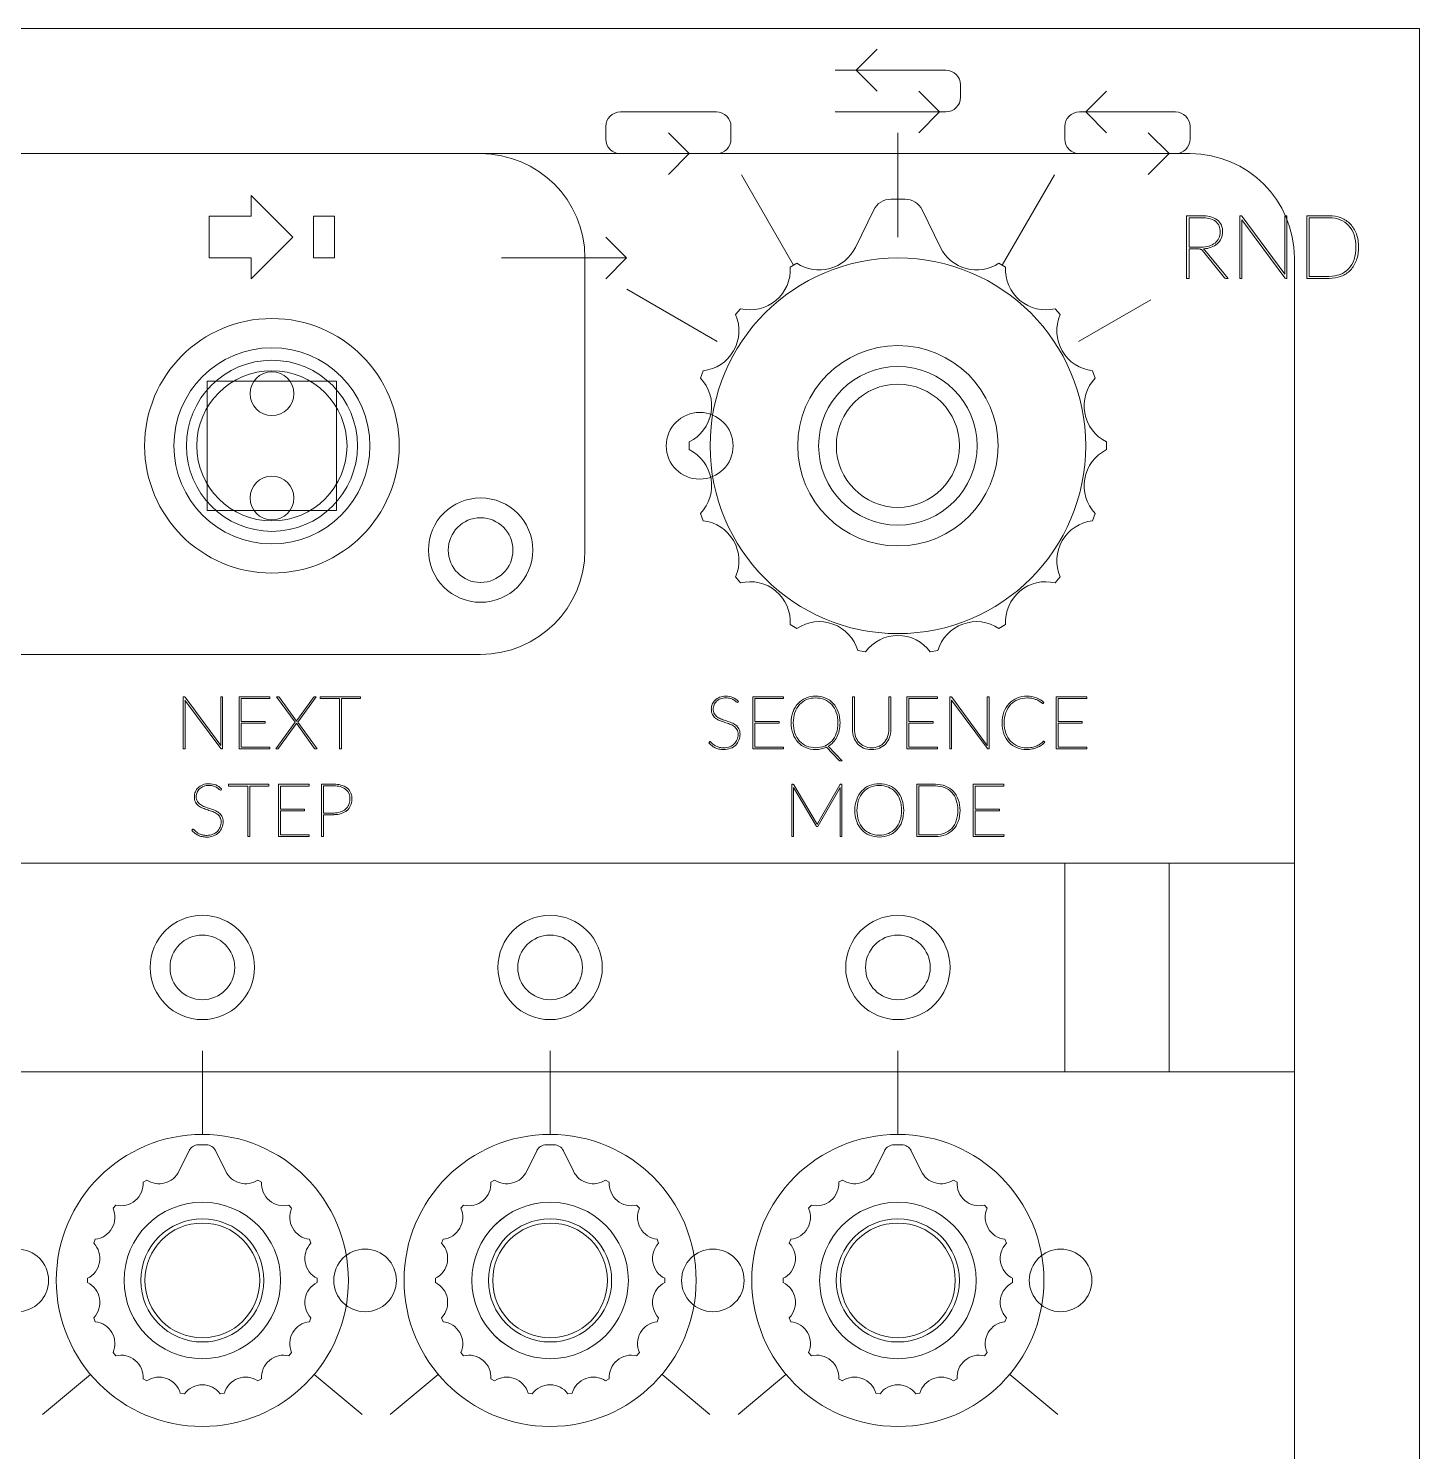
# Model space of a CAD drawing. Header units: millimetres. Extents: x 0 to 300, y 0 to 120.
# Drawn here: x 233.3 to 300, y 51.8 to 120 of the extents above; entities that cross this region are included whole.
import ezdxf

# ---------------------------------------------------------------- set-up
doc = ezdxf.new("R2010")
doc.units = ezdxf.units.MM
for name, color, linetype, lineweight, true_color in [('all_sq16', 7, 'Continuous', 0, 0x000000), ('ext', 1, 'Continuous', 0, 0xff0000), ('int', 3, 'Continuous', 0, 0x00ff00), ('pockett -8mm', 5, 'Continuous', 0, 0x0000ff), ('pockett_butt_switch -3mm', 211, 'Continuous', 5, 0xffaaff), ('pockett_ecrous -3mm', 2, 'Continuous', 0, 0xffff00), ('pockett_LEDs -3mm', 214, 'Continuous', 0, 0x800080), ('pockett_switchs -0.5', 2, 'Continuous', 0, 0xffff00), ('txt', 51, 'Continuous', 0, 0xffffb5)]:
    doc.layers.add(name, color=color, linetype=linetype, lineweight=lineweight, true_color=true_color)

# ---------------------------------------------------------------- blocks, each defined once
blk = doc.blocks.new('façade')
at = {"layer": 'ext'}
for p, q in [((0, 120), (300, 120)), ((300, 120), (300, 0))]:
    blk.add_line(p, q, dxfattribs=at)
at = {"layer": 'int'}
for centre, radius in [((275, 100), 4.8), ((245, 100), 4.1), ((241.666, 75), 1.55), ((258.332, 75), 1.55), ((274.999, 75), 1.55), ((241.666, 60), 3.75), ((258.332, 60), 3.75), ((274.999, 60), 3.75)]:
    blk.add_circle(centre, radius, dxfattribs=at)
at = {"layer": 'txt'}
for p, q in [((273, 118), (274, 119)), ((277.3, 118), (272, 118)), ((274, 117), (273, 118)), ((277, 116), (276, 117)), ((278, 117.3), (278, 116.7)), ((284, 116), (285, 117)), ((266.3, 116), (261.7, 116)), ((272, 116), (277.3, 116)), ((277, 116), (276, 115)), ((288.3, 116), (283.7, 116)), ((284, 116), (285, 115)), ((261, 115.3), (261, 114.7)), ((267, 114.7), (267, 115.3)), ((283, 115.3), (283, 114.7)), ((289, 114.7), (289, 115.3)), ((265, 114), (264, 115)), ((275, 110), (275, 115)), ((288, 114), (287, 115)), ((261.7, 114), (266.3, 114)), ((265, 114), (264, 113)), ((283.7, 114), (288.3, 114)), ((288, 114), (287, 113)), ((270, 108.66), (267.5, 112.99)), ((280, 108.66), (282.5, 112.99)), ((246, 110), (244, 112)), ((244, 112), (244, 111)), ((242, 111), (242, 109)), ((244, 111), (242, 111)), ((247, 111), (248, 111)), ((247, 109), (247, 111)), ((248, 111), (248, 109)), ((288.839, 108.021), (288.839, 111.021)), ((288.839, 111.021), (289.563, 111.021)), ((289.563, 110.927), (288.957, 110.927)), ((288.957, 110.927), (288.957, 109.523)), ((291.387, 108.021), (291.387, 111.021)), ((291.387, 111.021), (291.441, 111.021)), ((293.545, 108.046), (291.486, 110.829)), ((291.49, 110.752), (291.49, 108.021)), ((291.492, 110.993), (293.54, 108.221)), ((293.538, 108.296), (293.538, 111.021)), ((293.538, 111.021), (293.641, 111.021)), ((293.641, 111.021), (293.641, 108.021)), ((294.592, 108.021), (294.592, 111.021)), ((294.592, 111.021), (295.674, 111.021)), ((295.674, 110.925), (294.71, 110.925)), ((294.71, 110.925), (294.71, 108.117)), ((244, 108), (246, 110)), ((262, 109), (261, 110)), ((288.957, 109.523), (289.529, 109.523)), ((288.957, 109.433), (288.957, 108.021)), ((289.394, 109.433), (288.957, 109.433)), ((290.657, 108.057), (289.599, 109.352)), ((289.714, 109.375), (290.83, 108.021)), ((242, 109), (244, 109)), ((244, 109), (244, 108)), ((248, 109), (247, 109)), ((256, 109), (262, 109)), ((262, 109), (261, 108)), ((288.957, 108.021), (288.839, 108.021)), ((290.83, 108.021), (290.734, 108.021)), ((291.49, 108.021), (291.387, 108.021)), ((293.538, 108.26), (293.538, 108.296)), ((293.641, 108.021), (293.592, 108.021)), ((295.674, 108.021), (294.592, 108.021)), ((294.71, 108.117), (295.674, 108.117)), ((266.34, 105), (262.01, 107.5)), ((283.66, 105), (287.124, 107)), ((240.752, 85.472), (240.752, 87.972)), ((240.752, 87.972), (240.797, 87.972)), ((242.55, 85.493), (240.834, 87.812)), ((240.838, 87.748), (240.838, 85.472)), ((240.84, 87.949), (242.546, 85.639)), ((242.545, 85.701), (242.545, 87.972)), ((242.545, 87.972), (242.63, 87.972)), ((242.63, 87.972), (242.63, 85.472)), ((243.423, 85.472), (243.423, 87.972)), ((243.423, 87.972), (244.899, 87.972)), ((244.899, 87.888), (243.521, 87.888)), ((243.521, 87.888), (243.521, 86.78)), ((244.899, 87.972), (244.899, 87.888)), ((246.11, 86.752), (245.226, 87.972)), ((245.226, 87.972), (245.322, 87.972)), ((245.364, 87.943), (246.18, 86.8)), ((246.2, 86.839), (246.995, 87.942)), ((247.128, 87.972), (246.246, 86.759)), ((247.036, 87.972), (247.128, 87.972)), ((247.313, 87.887), (247.313, 87.972)), ((247.313, 87.972), (249.248, 87.972)), ((248.234, 87.887), (247.313, 87.887)), ((248.234, 85.472), (248.234, 87.887)), ((249.248, 87.887), (248.332, 87.887)), ((248.332, 87.887), (248.332, 85.472)), ((249.248, 87.972), (249.248, 87.887)), ((267.358, 87.751), (267.336, 87.712)), ((268.045, 85.472), (268.045, 87.972)), ((268.045, 87.972), (269.521, 87.972)), ((269.521, 87.888), (268.143, 87.888)), ((268.143, 87.888), (268.143, 86.78)), ((269.521, 87.972), (269.521, 87.888)), ((272.822, 86.411), (272.822, 87.972)), ((272.822, 87.972), (272.919, 87.972)), ((272.919, 87.972), (272.919, 86.414)), ((274.564, 86.411), (274.564, 87.972)), ((274.564, 87.972), (274.663, 87.972)), ((274.663, 87.972), (274.663, 86.411)), ((275.424, 85.472), (275.424, 87.972)), ((275.424, 87.972), (276.9, 87.972)), ((276.9, 87.888), (275.522, 87.888)), ((275.522, 87.888), (275.522, 86.78)), ((276.9, 87.972), (276.9, 87.888)), ((277.492, 85.472), (277.492, 87.972)), ((277.492, 87.972), (277.536, 87.972)), ((279.289, 85.493), (277.574, 87.812)), ((277.577, 87.748), (277.577, 85.472)), ((277.579, 87.949), (279.286, 85.639)), ((279.284, 85.701), (279.284, 87.972)), ((279.284, 87.972), (279.37, 87.972)), ((279.37, 87.972), (279.37, 85.472)), ((282.001, 87.703), (281.974, 87.664)), ((282.58, 85.472), (282.58, 87.972)), ((282.58, 87.972), (284.056, 87.972)), ((284.056, 87.888), (282.678, 87.888)), ((282.678, 87.888), (282.678, 86.78)), ((284.056, 87.972), (284.056, 87.888)), ((243.521, 86.78), (244.682, 86.78)), ((244.682, 86.699), (243.521, 86.699)), ((243.521, 86.699), (243.521, 85.556)), ((244.682, 86.78), (244.682, 86.699)), ((245.185, 85.472), (246.11, 86.752)), ((246.159, 86.672), (245.32, 85.504)), ((247.029, 85.504), (246.177, 86.706)), ((246.246, 86.759), (247.169, 85.472)), ((268.143, 86.78), (269.304, 86.78)), ((269.304, 86.699), (268.143, 86.699)), ((268.143, 86.699), (268.143, 85.556)), ((269.304, 86.78), (269.304, 86.699)), ((275.522, 86.78), (276.683, 86.78)), ((276.683, 86.699), (275.522, 86.699)), ((275.522, 86.699), (275.522, 85.556)), ((276.683, 86.78), (276.683, 86.699)), ((282.678, 86.78), (283.839, 86.78)), ((283.839, 86.699), (282.678, 86.699)), ((282.678, 86.699), (282.678, 85.556)), ((283.839, 86.78), (283.839, 86.699)), ((240.838, 85.472), (240.752, 85.472)), ((242.545, 85.671), (242.545, 85.701)), ((242.63, 85.472), (242.589, 85.472)), ((244.899, 85.472), (243.423, 85.472)), ((243.521, 85.556), (244.902, 85.556)), ((244.902, 85.556), (244.899, 85.472)), ((245.275, 85.472), (245.185, 85.472)), ((247.169, 85.472), (247.073, 85.472)), ((248.332, 85.472), (248.234, 85.472)), ((265.94, 85.769), (265.964, 85.804)), ((269.521, 85.472), (268.045, 85.472)), ((268.143, 85.556), (269.525, 85.556)), ((269.525, 85.556), (269.521, 85.472)), ((272.171, 84.928), (271.582, 85.557)), ((271.664, 85.602), (272.322, 84.903)), ((276.9, 85.472), (275.424, 85.472)), ((275.522, 85.556), (276.904, 85.556)), ((276.904, 85.556), (276.9, 85.472)), ((277.577, 85.472), (277.492, 85.472)), ((279.284, 85.671), (279.284, 85.701)), ((279.37, 85.472), (279.329, 85.472)), ((282.012, 85.835), (282.049, 85.795)), ((284.056, 85.472), (282.58, 85.472)), ((282.678, 85.556), (284.06, 85.556)), ((284.06, 85.556), (284.056, 85.472)), ((272.322, 84.903), (272.238, 84.903)), ((242.582, 83.555), (242.561, 83.516)), ((242.925, 83.691), (242.925, 83.776)), ((242.925, 83.776), (244.86, 83.776)), ((243.846, 83.691), (242.925, 83.691)), ((243.846, 81.276), (243.846, 83.691)), ((244.86, 83.691), (243.944, 83.691)), ((243.944, 83.691), (243.944, 81.276)), ((244.86, 83.776), (244.86, 83.691)), ((245.308, 81.276), (245.308, 83.776)), ((245.308, 83.776), (246.784, 83.776)), ((246.784, 83.692), (245.405, 83.692)), ((245.405, 83.692), (245.405, 82.584)), ((246.784, 83.776), (246.784, 83.692)), ((247.375, 81.276), (247.375, 83.776)), ((247.375, 83.776), (247.973, 83.776)), ((247.973, 83.698), (247.473, 83.698)), ((247.473, 83.698), (247.473, 82.401)), ((269.914, 81.276), (269.914, 83.776)), ((269.914, 83.776), (269.973, 83.776)), ((271.077, 81.779), (269.996, 83.621)), ((269.999, 83.563), (269.999, 81.276)), ((270.015, 83.753), (271.1, 81.911)), ((271.161, 81.913), (272.212, 83.751)), ((272.231, 83.617), (271.182, 81.779)), ((272.229, 83.563), (272.229, 83.589)), ((272.229, 81.276), (272.229, 83.563)), ((272.255, 83.776), (272.315, 83.776)), ((272.315, 83.776), (272.315, 81.276)), ((275.906, 81.276), (275.906, 83.776)), ((275.906, 83.776), (276.807, 83.776)), ((276.807, 83.696), (276.004, 83.696)), ((276.004, 83.696), (276.004, 81.356)), ((278.607, 81.276), (278.607, 83.776)), ((278.607, 83.776), (280.083, 83.776)), ((280.083, 83.692), (278.704, 83.692)), ((278.704, 83.692), (278.704, 82.584)), ((280.083, 83.776), (280.083, 83.692)), ((245.405, 82.584), (246.566, 82.584)), ((246.566, 82.584), (246.566, 82.503)), ((278.704, 82.584), (279.865, 82.584)), ((279.865, 82.584), (279.865, 82.503)), ((246.566, 82.503), (245.405, 82.503)), ((245.405, 82.503), (245.405, 81.36)), ((247.473, 82.401), (247.973, 82.401)), ((247.473, 82.321), (247.473, 81.276)), ((247.973, 82.321), (247.473, 82.321)), ((271.1, 81.911), (271.13, 81.845)), ((279.865, 82.503), (278.704, 82.503)), ((278.704, 82.503), (278.704, 81.36)), ((241.165, 81.573), (241.188, 81.609)), ((243.944, 81.276), (243.846, 81.276)), ((246.784, 81.276), (245.308, 81.276)), ((245.405, 81.36), (246.787, 81.36)), ((246.787, 81.36), (246.784, 81.276)), ((247.473, 81.276), (247.375, 81.276)), ((269.999, 81.276), (269.914, 81.276)), ((271.139, 81.749), (271.121, 81.749)), ((272.315, 81.276), (272.229, 81.276)), ((276.807, 81.276), (275.906, 81.276)), ((276.004, 81.356), (276.807, 81.356)), ((280.083, 81.276), (278.607, 81.276)), ((278.704, 81.36), (280.086, 81.36)), ((280.086, 81.36), (280.083, 81.276)), ((241.666, 67), (241.666, 71)), ((258.332, 67), (258.332, 71)), ((274.999, 67), (274.999, 71)), ((236.303, 55.5), (234.005, 53.572)), ((247.028, 55.5), (249.326, 53.572)), ((252.97, 55.5), (250.672, 53.572)), ((263.695, 55.5), (265.993, 53.572)), ((269.637, 55.5), (267.339, 53.572)), ((280.361, 55.5), (282.659, 53.572))]:
    blk.add_line(p, q, dxfattribs=at)
for centre, radius, start, end in [((277.3, 117.3), 0.7, 0, 90), ((277.3, 116.7), 0.7, 270, 0), ((261.7, 115.3), 0.7, 90, 180), ((266.3, 115.3), 0.7, 0, 90), ((283.7, 115.3), 0.7, 90, 180), ((288.3, 115.3), 0.7, 0, 90), ((261.7, 114.7), 0.7, 180, 270), ((266.3, 114.7), 0.7, 270, 0), ((283.7, 114.7), 0.7, 180, 270), ((288.3, 114.7), 0.7, 270, 0), ((289.645, 109.795), 1.228, 57.48085, 93.84197), ((289.634, 109.829), 1.1, 58.05782, 93.68745), ((289.853, 110.296), 0.591, 355.51439, 52.0948), ((289.888, 110.303), 0.673, 355.88752, 51.69315), ((291.443, 110.955), 0.0652, 66.96711, 92.15794), ((291.433, 110.954), 0.0707, 33.27804, 59.78518), ((290.452, 110.734), 1.038, 3.00841, 5.26094), ((290.78, 110.751), 0.71, 0.08338, 3.01294), ((295.693, 109.487), 1.534, 68.95168, 90.69485), ((295.691, 109.529), 1.395, 68.8753, 90.67693), ((295.787, 109.789), 1.119, 43.4154, 68.66259), ((295.795, 109.762), 1.24, 43.93447, 68.75847), ((295.694, 109.72), 1.233, 18.77232, 42.78897), ((295.715, 109.705), 1.337, 19.48496, 43.34044), ((289.804, 110.215), 0.634, 308.3851, 335.03061), ((289.816, 110.239), 0.743, 311.37966, 335.6189), ((289.734, 110.239), 0.708, 335.67644, 0.90187), ((289.792, 110.244), 0.767, 336.01401, 0.76302), ((295.181, 109.55), 1.774, 359.06625, 18.64907), ((295.261, 109.549), 1.817, 359.1077, 19.35424), ((289.4, 108.888), 0.546, 82.68177, 90.62893), ((289.443, 109.215), 0.215, 67.97657, 82.71749), ((289.46, 109.263), 0.164, 50.63087, 67.2388), ((289.546, 110.869), 1.346, 269.27306, 285.68432), ((289.429, 109.231), 0.209, 35.35983, 49.6941), ((289.569, 110.789), 1.352, 272.96901, 289.35039), ((289.499, 109.2), 0.278, 39.20382, 59.6553), ((289.688, 110.373), 0.831, 285.50679, 307.89605), ((289.727, 110.353), 0.888, 289.1014, 310.85629), ((295.181, 109.492), 1.774, 341.35093, 0.93375), ((295.261, 109.492), 1.817, 340.64576, 0.8923), ((295.784, 109.256), 1.123, 291.38445, 316.53757), ((295.696, 109.32), 1.231, 317.17726, 341.23342), ((295.717, 109.335), 1.335, 316.62789, 340.52021), ((290.724, 108.099), 0.0788, 212.64633, 246.80964), ((290.732, 108.146), 0.125, 251.63101, 270.97798), ((293.915, 108.26), 0.377, 179.98712, 185.8469), ((293.592, 108.078), 0.0571, 213.58698, 269.52716), ((295.691, 109.509), 1.392, 269.32275, 291.17742), ((295.693, 109.551), 1.531, 269.30481, 291.09645), ((295.792, 109.283), 1.244, 291.28483, 316.02223), ((266.739, 87.206), 0.794, 88.95579, 110.76623), ((266.769, 87.138), 0.862, 68.41875, 91.08994), ((271.042, 86.793), 1.207, 89.3339, 112.34574), ((271.072, 86.773), 1.227, 67.95362, 90.74173), ((281.18, 86.744), 1.256, 89.31219, 112.12125), ((281.217, 86.792), 1.208, 69.49904, 91.02901), ((240.799, 87.92), 0.0516, 65.79834, 92.14259), ((240.788, 87.915), 0.0615, 33.79425, 59.14335), ((240.259, 87.748), 0.578, 2.94355, 6.30959), ((240.222, 87.747), 0.616, 0.06672, 2.88983), ((245.325, 87.941), 0.0313, 43.08838, 95.12997), ((245.546, 88.125), 0.257, 219.35862, 225.01026), ((247.121, 87.852), 0.155, 134.82594, 144.70134), ((247.035, 87.939), 0.0325, 88.88531, 135.68586), ((266.61, 87.358), 0.551, 177.98799, 205.93681), ((266.669, 87.38), 0.61, 157.55577, 180.19188), ((266.652, 87.388), 0.59, 134.19642, 157.59214), ((266.689, 87.383), 0.539, 158.02309, 180.22627), ((266.587, 87.366), 0.437, 177.93767, 209.11687), ((266.654, 87.397), 0.501, 134.14767, 157.9911), ((266.69, 87.342), 0.649, 110.99422, 133.82105), ((266.683, 87.362), 0.547, 110.22072, 133.75808), ((266.74, 87.201), 0.717, 88.98531, 110.06573), ((266.772, 87.188), 0.731, 72.23106, 91.46979), ((266.776, 87.225), 0.694, 56.8669, 71.58269), ((266.758, 87.179), 0.829, 43.6871, 66.67361), ((266.771, 87.226), 0.695, 46.29815, 56.52353), ((267.327, 87.787), 0.0953, 217.69887, 257.14485), ((267.307, 87.728), 0.0333, 268.70567, 331.89969), ((271.07, 86.869), 1.161, 137.55296, 160.83941), ((271.103, 86.867), 1.096, 138.14343, 161.08455), ((270.99, 86.929), 1.061, 112.52244, 137.02528), ((270.984, 86.963), 0.943, 112.36083, 137.62766), ((271.043, 86.806), 1.111, 89.34723, 112.13056), ((271.07, 86.796), 1.121, 67.9658, 90.71702), ((271.133, 86.965), 0.941, 42.3415, 67.67001), ((271.133, 86.938), 1.051, 42.95755, 67.67106), ((271.027, 86.881), 1.076, 18.50413, 41.82322), ((271.045, 86.871), 1.161, 19.14089, 42.44225), ((277.538, 87.92), 0.0516, 65.79834, 92.14259), ((277.528, 87.915), 0.0615, 33.79425, 59.14335), ((276.999, 87.748), 0.578, 2.94355, 6.30959), ((276.961, 87.747), 0.616, 0.06672, 2.88983), ((281.181, 86.85), 1.168, 136.95153, 160.2995), ((281.196, 86.86), 1.082, 137.22224, 160.64005), ((281.125, 86.89), 1.1, 112.28472, 136.48442), ((281.123, 86.914), 0.991, 112.0736, 136.66172), ((281.182, 86.761), 1.155, 89.35702, 111.93101), ((281.205, 86.731), 1.186, 79.56853, 90.45747), ((281.205, 86.741), 1.176, 70.32445, 79.48981), ((281.305, 87.019), 0.88, 60.36154, 70.36367), ((281.176, 86.758), 1.255, 48.90476, 68.30397), ((281.018, 86.528), 1.449, 55.36617, 60.10752), ((280.501, 85.793), 2.348, 53.13126, 55.16925), ((281.964, 87.73), 0.0803, 226.83095, 256.64104), ((281.95, 87.682), 0.0304, 262.8412, 324.49988), ((246.096, 86.723), 0.081, 321.06771, 335.27739), ((245.517, 86.975), 0.712, 336.31956, 337.77227), ((246.314, 86.757), 0.141, 144.49278, 162.37712), ((266.592, 87.368), 0.539, 207.65039, 231.91007), ((266.627, 87.406), 0.492, 211.02808, 235.90391), ((266.758, 87.588), 0.815, 232.28887, 248.91786), ((266.88, 87.781), 0.944, 235.93595, 249.97759), ((267.857, 90.372), 3.808, 248.54935, 252.31191), ((268.887, 93.166), 6.691, 249.61576, 251.75328), ((264.682, 80.416), 6.642, 70.16417, 72.31048), ((265.443, 82.718), 4.31, 68.42786, 71.75884), ((266.641, 85.827), 0.888, 55.70724, 70.59603), ((266.719, 85.932), 0.852, 52.85338, 68.73208), ((271.435, 86.743), 1.548, 160.87184, 180.78212), ((271.434, 86.7), 1.546, 179.18831, 199.13772), ((271.47, 86.744), 1.482, 161.1836, 180.87345), ((271.468, 86.699), 1.481, 179.13255, 198.82421), ((270.612, 86.744), 1.513, 359.13733, 18.41219), ((270.613, 86.699), 1.512, 341.58015, 0.85681), ((270.674, 86.743), 1.554, 359.1983, 19.08783), ((270.584, 86.71), 1.643, 347.46545, 0.38964), ((281.489, 86.74), 1.496, 160.34214, 180.71929), ((281.518, 86.7), 1.525, 179.19659, 199.47398), ((281.537, 86.742), 1.442, 160.70855, 180.82783), ((281.553, 86.699), 1.458, 179.09196, 199.18782), ((266.861, 86.152), 0.494, 30.74876, 55.51264), ((266.912, 86.191), 0.529, 28.06672, 52.62821), ((266.89, 86.188), 0.452, 357.78264, 28.68774), ((266.663, 86.166), 0.679, 338.74514, 0.39356), ((266.905, 86.204), 0.529, 358.07902, 26.42479), ((266.632, 86.181), 0.802, 339.15736, 0.40932), ((271.069, 86.575), 1.16, 199.21507, 222.49067), ((271.086, 86.57), 1.077, 198.86829, 222.13869), ((271.044, 86.556), 1.058, 317.89502, 341.5437), ((271.1, 86.537), 1.095, 316.90694, 333.09115), ((270.883, 86.645), 1.337, 333.14687, 347.42295), ((273.929, 86.402), 1.107, 179.55974, 199.57557), ((273.754, 86.338), 0.921, 199.46381, 221.91716), ((273.969, 86.406), 1.05, 179.57897, 198.83116), ((273.769, 86.336), 0.837, 198.66064, 221.04299), ((273.724, 86.331), 0.828, 318.72672, 341.25921), ((273.739, 86.335), 0.913, 317.8279, 340.52282), ((273.521, 86.402), 1.043, 341.10563, 0.44329), ((273.556, 86.402), 1.107, 340.42443, 0.44026), ((281.196, 86.587), 1.183, 199.52004, 222.43202), ((281.2, 86.579), 1.086, 199.31831, 222.55645), ((242.875, 85.671), 0.33, 180.00497, 185.58044), ((242.59, 85.519), 0.0475, 213.15382, 269.22459), ((245.276, 85.503), 0.0315, 268.97538, 318.86382), ((245.758, 85.066), 0.62, 134.98156, 137.70789), ((246.884, 85.361), 0.204, 37.08915, 44.73961), ((247.071, 85.503), 0.0311, 218.81061, 273.97517), ((266.86, 86.557), 1.211, 220.59529, 229.81192), ((266.055, 85.716), 0.127, 126.92327, 135.87417), ((265.995, 85.79), 0.0322, 86.00754, 120.93878), ((265.984, 85.763), 0.0608, 37.70411, 77.1861), ((267.606, 87.389), 2.237, 225.26793, 227.31341), ((266.566, 86.213), 0.759, 230.01499, 244.25689), ((266.886, 86.614), 1.179, 227.50261, 232.91205), ((266.582, 86.217), 0.679, 233.16783, 244.82099), ((266.6, 86.29), 0.843, 244.46395, 258.02479), ((266.642, 86.346), 0.821, 244.91069, 256.61032), ((266.643, 86.52), 1.077, 258.30511, 270.55524), ((266.645, 86.372), 0.847, 256.8072, 270.69367), ((266.668, 86.326), 0.883, 269.03608, 290.89063), ((266.668, 86.307), 0.782, 269.06919, 290.75704), ((266.721, 86.162), 0.628, 290.91094, 314.50703), ((266.724, 86.172), 0.719, 291.11477, 314.54023), ((266.74, 86.136), 0.596, 314.95284, 338.73131), ((266.753, 86.134), 0.672, 315.03003, 339.20277), ((270.977, 86.503), 1.045, 222.99271, 247.82838), ((270.987, 86.494), 0.953, 222.74292, 247.67034), ((271.042, 86.673), 1.226, 248.02073, 270.66557), ((271.043, 86.641), 1.111, 247.86944, 270.65277), ((271.07, 86.651), 1.121, 269.28298, 292.0342), ((271.075, 86.669), 1.222, 269.13434, 294.5485), ((271.13, 86.492), 0.951, 292.29888, 317.28786), ((271.145, 86.498), 1.035, 300.07272, 316.75735), ((273.696, 86.294), 0.848, 222.31559, 246.55053), ((273.695, 86.279), 0.744, 221.48455, 246.31652), ((273.728, 86.378), 0.939, 246.84174, 270.89804), ((273.728, 86.369), 0.84, 246.68496, 270.9689), ((273.757, 86.363), 0.834, 268.98399, 293.39909), ((273.758, 86.372), 0.933, 269.0599, 293.23356), ((273.784, 86.285), 0.753, 293.83603, 318.28594), ((273.78, 86.304), 0.861, 293.63116, 317.50273), ((279.615, 85.671), 0.33, 180.00497, 185.58044), ((279.329, 85.519), 0.0475, 213.15382, 269.22459), ((281.095, 86.508), 1.055, 222.94135, 247.5326), ((281.114, 86.51), 0.975, 223.02222, 247.49142), ((281.147, 86.642), 1.199, 247.67523, 270.60878), ((281.155, 86.618), 1.091, 247.66539, 270.54791), ((281.171, 86.891), 1.448, 269.54957, 280.84641), ((281.179, 87.06), 1.533, 269.49967, 279.17805), ((281.262, 86.52), 0.987, 279.37761, 292.00238), ((281.213, 86.658), 1.211, 281.00117, 292.75233), ((281.293, 86.435), 0.896, 292.22343, 305.05998), ((281.277, 86.498), 1.038, 292.88366, 305.48352), ((280.835, 87.074), 1.683, 305.33202, 312.37707), ((281.091, 86.754), 1.355, 305.61842, 314.99106), ((281.996, 85.809), 0.0348, 96.31397, 140.63444), ((281.986, 85.805), 0.0386, 49.08547, 81.50967), ((272.233, 84.993), 0.0901, 226.11595, 273.06429), ((241.894, 83.184), 0.61, 157.55577, 180.19188), ((241.876, 83.192), 0.59, 134.19642, 157.59214), ((241.914, 83.188), 0.539, 158.02309, 180.22627), ((241.878, 83.202), 0.501, 134.14767, 157.9911), ((241.914, 83.146), 0.649, 110.99422, 133.82105), ((241.908, 83.166), 0.547, 110.22072, 133.75808), ((241.963, 83.01), 0.794, 88.95579, 110.76623), ((241.965, 83.005), 0.717, 88.98531, 110.06573), ((241.994, 82.942), 0.862, 68.41875, 91.08994), ((241.996, 82.992), 0.731, 72.23106, 91.46979), ((242, 83.029), 0.694, 56.8669, 71.58269), ((241.983, 82.983), 0.829, 43.6871, 66.67361), ((241.996, 83.031), 0.695, 46.29815, 56.52353), ((242.552, 83.591), 0.0953, 217.69887, 257.14485), ((242.531, 83.532), 0.0333, 268.70567, 331.89969), ((248.042, 82.79), 0.988, 54.48997, 94.00188), ((248.037, 82.847), 0.853, 53.44194, 94.34166), ((248.133, 83.091), 0.604, 356.14088, 46.93154), ((248.172, 83.099), 0.665, 355.79395, 48.14947), ((269.974, 83.718), 0.058, 67.20464, 91.77931), ((269.659, 83.575), 0.34, 2.90149, 7.83399), ((269.975, 83.732), 0.0455, 27.99616, 61.39754), ((269.437, 83.562), 0.562, 0.05196, 3.02358), ((272.255, 83.726), 0.05, 90, 150.23151), ((272.486, 83.589), 0.257, 173.66957, 180.01454), ((274.123, 82.673), 1.161, 137.55296, 160.83941), ((274.156, 82.671), 1.096, 138.14343, 161.08455), ((274.042, 82.733), 1.061, 112.52244, 137.02528), ((274.036, 82.767), 0.943, 112.36083, 137.62766), ((274.095, 82.597), 1.207, 89.3339, 112.34574), ((274.096, 82.61), 1.111, 89.34723, 112.13056), ((274.125, 82.577), 1.227, 67.95362, 90.74173), ((274.123, 82.6), 1.121, 67.9658, 90.71702), ((274.186, 82.769), 0.941, 42.3415, 67.67001), ((274.186, 82.743), 1.051, 42.95755, 67.67106), ((274.079, 82.685), 1.076, 18.50413, 41.82322), ((274.098, 82.675), 1.161, 19.14089, 42.44225), ((276.823, 82.499), 1.277, 68.93076, 90.6924), ((276.821, 82.535), 1.161, 68.83023, 90.67857), ((276.9, 82.747), 0.935, 43.45733, 68.62827), ((276.907, 82.726), 1.035, 43.94901, 68.74081), ((276.827, 82.694), 1.024, 18.73157, 42.80891), ((276.843, 82.68), 1.113, 19.47073, 43.3584), ((241.835, 83.163), 0.551, 177.98799, 205.93681), ((241.817, 83.172), 0.539, 207.65039, 231.91007), ((241.812, 83.17), 0.437, 177.93767, 209.11687), ((241.851, 83.21), 0.492, 211.02808, 235.90391), ((241.983, 83.392), 0.815, 232.28887, 248.91786), ((242.104, 83.585), 0.944, 235.93595, 249.97759), ((243.082, 86.176), 3.808, 248.54935, 252.31191), ((244.112, 88.97), 6.691, 249.61576, 251.75328), ((239.907, 76.22), 6.642, 70.16417, 72.31048), ((240.668, 78.522), 4.31, 68.42786, 71.75884), ((241.943, 81.737), 0.852, 52.85338, 68.73208), ((248.059, 83.135), 0.722, 288.67162, 310.73765), ((248.069, 83.161), 0.826, 288.07411, 309.84661), ((248.138, 83.037), 0.596, 311.18708, 336.01826), ((248.171, 83.033), 0.663, 310.20679, 335.48116), ((248.115, 83.046), 0.621, 336.09914, 0.42372), ((248.14, 83.044), 0.695, 335.71751, 0.57467), ((274.488, 82.547), 1.548, 160.87184, 180.78212), ((274.486, 82.504), 1.546, 179.18831, 199.13772), ((274.522, 82.548), 1.482, 161.1836, 180.87345), ((274.521, 82.503), 1.481, 179.13255, 198.82421), ((273.664, 82.549), 1.513, 359.13733, 18.41219), ((273.665, 82.503), 1.512, 341.58015, 0.85681), ((273.726, 82.547), 1.554, 359.1983, 19.08783), ((273.734, 82.504), 1.546, 340.86228, 0.81169), ((276.392, 82.55), 1.482, 359.06203, 18.60986), ((276.394, 82.502), 1.481, 341.3823, 0.93211), ((276.462, 82.549), 1.516, 359.10578, 19.33425), ((276.463, 82.502), 1.515, 340.65812, 0.88835), ((241.866, 81.631), 0.888, 55.70724, 70.59603), ((242.086, 81.957), 0.494, 30.74876, 55.51264), ((242.137, 81.995), 0.529, 28.06672, 52.62821), ((242.114, 81.992), 0.452, 357.78264, 28.68774), ((241.887, 81.97), 0.679, 338.74514, 0.39356), ((242.13, 82.009), 0.529, 358.07902, 26.42479), ((241.857, 81.985), 0.802, 339.15736, 0.40932), ((247.986, 83.35), 0.949, 269.18635, 288.68271), ((247.986, 83.412), 1.09, 269.30498, 288.15393), ((270.261, 82.247), 0.958, 335.15311, 337.30219), ((271.671, 81.656), 0.572, 153.34332, 157.18807), ((274.121, 82.379), 1.16, 199.21507, 222.49067), ((274.138, 82.374), 1.077, 198.86829, 222.13869), ((274.096, 82.36), 1.058, 317.89502, 341.5437), ((274.099, 82.379), 1.16, 317.50933, 340.78493), ((276.825, 82.359), 1.026, 317.22344, 341.26293), ((276.843, 82.372), 1.113, 316.6416, 340.52927), ((242.085, 82.361), 1.211, 220.59529, 229.81192), ((241.28, 81.52), 0.127, 126.92327, 135.87417), ((241.22, 81.594), 0.0322, 86.00754, 120.93878), ((241.209, 81.567), 0.0608, 37.70411, 77.1861), ((242.831, 83.193), 2.237, 225.26793, 227.31341), ((241.791, 82.017), 0.759, 230.01499, 244.25689), ((242.111, 82.418), 1.179, 227.50261, 232.91205), ((241.807, 82.021), 0.679, 233.16783, 244.82099), ((241.824, 82.094), 0.843, 244.46395, 258.02479), ((241.866, 82.151), 0.821, 244.91069, 256.61032), ((241.868, 82.324), 1.077, 258.30511, 270.55524), ((241.87, 82.177), 0.847, 256.8072, 270.69367), ((241.893, 82.13), 0.883, 269.03608, 290.89063), ((241.893, 82.111), 0.782, 269.06919, 290.75704), ((241.946, 81.966), 0.628, 290.91094, 314.50703), ((241.949, 81.976), 0.719, 291.11477, 314.54023), ((241.965, 81.94), 0.596, 314.95284, 338.73131), ((241.978, 81.939), 0.672, 315.03003, 339.20277), ((271.124, 81.8), 0.0514, 204.40248, 267.5243), ((271.136, 81.799), 0.0503, 273.98089, 336.49556), ((274.03, 82.308), 1.045, 222.99271, 247.82838), ((274.04, 82.298), 0.953, 222.74292, 247.67034), ((274.094, 82.477), 1.226, 248.02073, 270.66557), ((274.096, 82.446), 1.111, 247.86944, 270.65277), ((274.123, 82.455), 1.121, 269.28298, 292.0342), ((274.125, 82.485), 1.234, 269.25905, 291.90922), ((274.182, 82.296), 0.951, 292.29888, 317.28786), ((274.19, 82.308), 1.045, 292.19522, 317.01203), ((276.821, 82.517), 1.161, 269.32143, 291.16977), ((276.823, 82.553), 1.277, 269.3076, 291.06924), ((276.9, 82.303), 0.934, 291.37505, 316.58499), ((276.907, 82.326), 1.035, 291.25919, 316.05099)]:
    blk.add_arc(centre, radius, start, end, dxfattribs=at)
blk = doc.blocks.new('sw_under')
at = {"layer": 'ext'}
for p, q in [((175, 114), (255, 114)), ((260, 109), (260, 95)), ((255, 90), (175, 90))]:
    blk.add_line(p, q, dxfattribs=at)
for centre, start, end in [((255, 109), 0, 90), ((255, 95), 270, 0)]:
    blk.add_arc(centre, 5, start, end, dxfattribs=at)
at = {"layer": 'int'}
for centre, radius in [((245, 102.5), 1.05), ((245, 97.5), 1.05), ((255, 95), 1.55)]:
    blk.add_circle(centre, radius, dxfattribs=at)
at = {"layer": 'pockett_switchs -0.5'}
for p, q in [((241.9, 103.1), (248.1, 103.1)), ((241.9, 96.9), (241.9, 103.1)), ((248.1, 96.9), (248.1, 103.1)), ((241.9, 96.9), (248.1, 96.9))]:
    blk.add_line(p, q, dxfattribs=at)
blk = doc.blocks.new('sw_main')
at = {"layer": 'ext'}
for p, q in [((11, 114), (289, 114)), ((294, 109), (294, 11))]:
    blk.add_line(p, q, dxfattribs=at)
blk.add_arc((289, 109), 5, 0, 90, dxfattribs=at)
at = {"layer": 'int'}
for p, q in [((283, 70), (283, 80)), ((283, 80), (288, 80)), ((288, 80), (288, 70)), ((288, 70), (283, 70))]:
    blk.add_line(p, q, dxfattribs=at)
for centre, radius in [((245, 100), 4.7), ((275, 100), 4.8), ((265.5, 100), 1.6), ((255, 95), 1.55), ((241.6658, 75), 2.5), ((258.3324, 75), 2.5), ((274.999, 75), 2.5), ((241.6658, 60), 3.75), ((258.3324, 60), 3.75), ((274.999, 60), 3.75), ((232.7992, 60), 1.5), ((249.4658, 60), 1.5), ((266.1324, 60), 1.5), ((282.799, 60), 1.5)]:
    blk.add_circle(centre, radius, dxfattribs=at)
at = {"layer": 'pockett_butt_switch -3mm'}
for radius in [6.1, 3.6]:
    blk.add_circle((245, 100), radius, dxfattribs=at)
at = {"layer": 'pockett_ecrous -3mm'}
for centre, radius in [((275, 100), 9), ((275, 100), 3.8), ((255, 95), 2.5), ((241.6658, 60), 7), ((258.3324, 60), 7), ((274.999, 60), 7), ((241.6658, 60), 2.75), ((258.3324, 60), 2.75), ((274.999, 60), 2.75)]:
    blk.add_circle(centre, radius, dxfattribs=at)
at = {"layer": 'pockett_LEDs -3mm'}
for p, q in [((294, 80), (6, 80)), ((294, 70), (294, 80)), ((6, 70), (294, 70))]:
    blk.add_line(p, q, dxfattribs=at)
blk = doc.blocks.new('pot_chap')
at = {"layer": 'ext'}
for p, q in [((-0.637, 6.219), (-1.12, 5.229)), ((-0.188, 6.5), (0.188, 6.5)), ((0.637, 6.219), (1.12, 5.229)), ((-2.838, 4.711), (-2.661, 4.813)), ((2.661, 4.813), (2.838, 4.711)), ((-4.278, 3.457), (-4.147, 3.613)), ((4.147, 3.613), (4.278, 3.457)), ((-5.202, 1.785), (-5.133, 1.976)), ((5.133, 1.976), (5.202, 1.785)), ((-5.499, -0.102), (-5.499, 0.102)), ((5.499, 0.102), (5.499, -0.102)), ((-5.133, -1.976), (-5.202, -1.785)), ((5.202, -1.785), (5.133, -1.976)), ((-4.147, -3.613), (-4.278, -3.457)), ((4.278, -3.457), (4.147, -3.613)), ((-2.661, -4.813), (-2.838, -4.711)), ((2.838, -4.711), (2.661, -4.813)), ((-0.855, -5.433), (-1.055, -5.398)), ((1.055, -5.398), (0.855, -5.433))]:
    blk.add_line(p, q, dxfattribs=at)
for centre, radius, start, end in [((-0.188, 6), 0.5, 90, 153.98013), ((0.188, 6), 0.5, 26.01987, 90), ((-2.073, 5.694), 1.06, 236.24138, 333.98013), ((2.073, 5.694), 1.06, 206.01987, 303.75862), ((-3.895, 4.642), 1.06, 256.24138, 3.75862), ((3.895, 4.642), 1.06, 176.24138, 283.75862), ((-5.248, 3.03), 1.06, 276.24138, 23.75862), ((5.248, 3.03), 1.06, 156.24138, 263.75862), ((-5.968, 1.052), 1.06, 296.24138, 43.75862), ((5.968, 1.052), 1.06, 136.24138, 243.75862), ((-5.968, -1.052), 1.06, 316.24138, 63.75862), ((5.968, -1.052), 1.06, 116.24138, 223.75862), ((-5.248, -3.03), 1.06, 336.24138, 83.75862), ((5.248, -3.03), 1.06, 96.24138, 203.75862), ((-3.895, -4.642), 1.06, 356.24138, 103.75862), ((3.895, -4.642), 1.06, 76.24138, 183.75862), ((-2.073, -5.694), 1.06, 16.24138, 123.75862), ((2.073, -5.694), 1.06, 56.24138, 163.75862), ((0, -6.06), 1.06, 36.24138, 143.75862)]:
    blk.add_arc(centre, radius, start, end, dxfattribs=at)
at = {"layer": 'pockett -8mm'}
blk.add_circle((0, 0), 2.95, dxfattribs=at)
blk = doc.blocks.new('rot_chap')
at = {"layer": 'ext'}
for p, q in [((-0.341, 11.82), (0.341, 11.82)), ((-1.158, 11.31), (-2.037, 9.51)), ((1.158, 11.31), (2.037, 9.51)), ((-5.16, 8.568), (-4.84, 8.753)), ((4.84, 8.753), (5.16, 8.568)), ((-7.779, 6.286), (-7.541, 6.57)), ((7.541, 6.57), (7.779, 6.286)), ((-9.46, 3.246), (-9.334, 3.594)), ((9.334, 3.594), (9.46, 3.246)), ((-10, -0.185), (-10, 0.185)), ((10, 0.185), (10, -0.185)), ((-9.334, -3.594), (-9.46, -3.246)), ((9.46, -3.246), (9.334, -3.594)), ((-7.541, -6.57), (-7.779, -6.286)), ((7.779, -6.286), (7.541, -6.57)), ((-4.84, -8.753), (-5.16, -8.568)), ((5.16, -8.568), (4.84, -8.753)), ((-1.554, -9.88), (-1.919, -9.816)), ((1.919, -9.816), (1.554, -9.88))]:
    blk.add_line(p, q, dxfattribs=at)
for centre, radius, start, end in [((-0.341, 10.911), 0.909, 90, 153.98013), ((0.341, 10.911), 0.909, 26.01987, 90), ((-3.769, 10.355), 1.927, 236.24138, 333.98013), ((3.769, 10.355), 1.927, 206.01987, 303.75862), ((-7.083, 8.441), 1.927, 256.24138, 3.75862), ((7.083, 8.441), 1.927, 176.24138, 283.75862), ((-9.543, 5.51), 1.927, 276.24138, 23.75862), ((9.543, 5.51), 1.927, 156.24138, 263.75862), ((-10.852, 1.914), 1.927, 296.24138, 43.75862), ((10.852, 1.914), 1.927, 136.24138, 243.75862), ((-10.852, -1.914), 1.927, 316.24138, 63.75862), ((10.852, -1.914), 1.927, 116.24138, 223.75862), ((-9.543, -5.51), 1.927, 336.24138, 83.75862), ((9.543, -5.51), 1.927, 96.24138, 203.75862), ((-7.083, -8.441), 1.927, 356.24138, 103.75862), ((7.083, -8.441), 1.927, 76.24138, 183.75862), ((-3.769, -10.355), 1.927, 16.24138, 123.75862), ((3.769, -10.355), 1.927, 56.24138, 163.75862), ((0, -11.019), 1.927, 36.24138, 143.75862)]:
    blk.add_arc(centre, radius, start, end, dxfattribs=at)
at = {"layer": 'pockett -8mm'}
blk.add_circle((0, 0), 2.95, dxfattribs=at)

msp = doc.modelspace()

# ---------------------------------------------------------------- block references
at = {"layer": 'all_sq16'}
for name, p in [('façade', (0, 0)), ('sw_under', (0, 0)), ('sw_main', (0, 0)), ('pot_chap', (241.6658, 60)), ('pot_chap', (258.3324, 60)), ('pot_chap', (274.999, 60))]:
    msp.add_blockref(name, p, dxfattribs=at)
at = {"layer": 'int'}
msp.add_blockref('rot_chap', (275, 100), dxfattribs=at)

doc.saveas('drawing.dxf')
